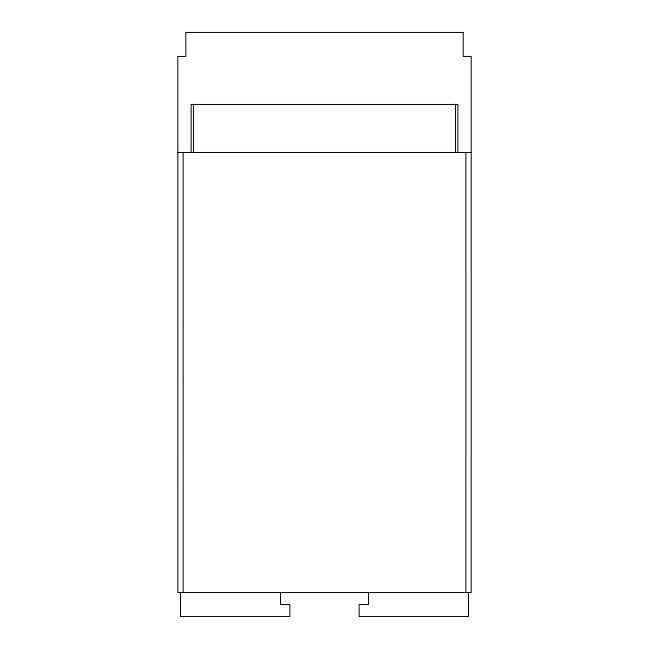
<?xml version="1.0" encoding="UTF-8"?>
<svg xmlns="http://www.w3.org/2000/svg" width="649" height="649" viewBox="0 0 649 649"><rect width="100%" height="100%" fill="white"/><g stroke="black" fill="none" stroke-linecap="round" stroke-linejoin="round"><path stroke-width="0.97" d="M177.802 152.474L471.198 152.474M468.521 592.545L468.521 616.55L359.165 616.55L359.165 604.552L368.502 604.552L368.502 592.545M465.852 152.474L465.852 592.545M457.861 152.474L457.861 104.465L191.147 104.465L191.147 152.474M455.517 104.254L455.517 152.637M280.49 592.545L280.49 604.552L289.819 604.552L289.819 616.55L180.471 616.55L180.471 592.545M193.467 104.254L193.467 152.637M183.14 152.474L183.14 592.545M463.199 32.45L185.817 32.45L185.817 56.455L177.818 56.455L177.802 592.545L471.182 592.545L471.198 56.455L463.199 56.455L463.199 32.45"/></g></svg>
